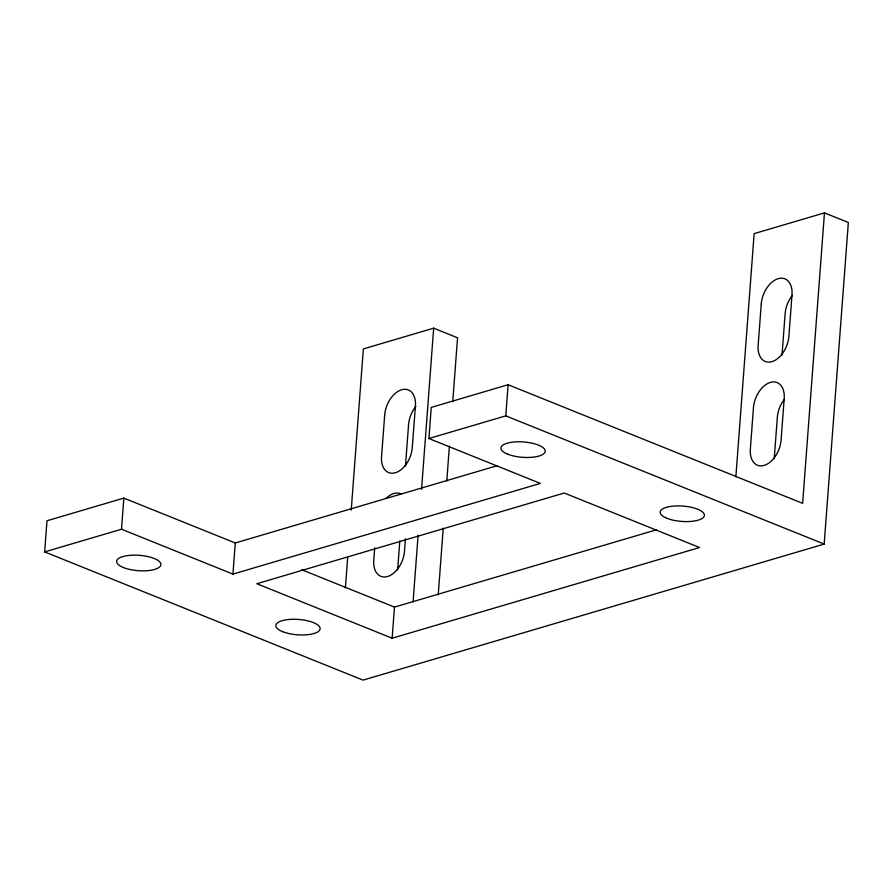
<?xml version="1.0" encoding="UTF-8"?>
<svg xmlns="http://www.w3.org/2000/svg" width="893" height="893" viewBox="0 0 893 893"><rect width="100%" height="100%" fill="white"/><g stroke="black" fill="none" stroke-linecap="round" stroke-linejoin="round"><path stroke-width="1.34" d="M735.865 476.84L754.15 233.62L824.473 212.88L848.35 222.491L824.172 544.083L363.049 680.12L44.65 551.896L46.994 520.775L123.848 498.104L235.283 542.977L497.256 465.688M44.65 551.896L121.504 529.225L123.848 498.104M121.504 529.225L232.939 574.099L235.283 542.977M345.379 587.962L347.678 557.388M351.228 510.137L363.351 348.917L433.674 328.166L457.551 337.788L452.74 401.716M374.692 547.833L373.754 560.291A22.18 14.054 -68.1 0 0 387.573 576.498A22.18 14.054 -68.1 0 0 404.496 551.215L405.433 538.769M392.139 638.216L699.554 547.521L564.242 493.025L256.827 583.721L392.139 638.216L394.483 607.095L656.455 529.806M397.642 569.901L399.818 540.857M405.444 466.168L408.559 424.666A22.18 14.054 -68.1 0 1 415.814 406.438M413.079 601.96L418.103 535.253M421.552 489.386L433.674 328.166M232.939 574.099L540.354 483.403L428.919 438.53L431.252 407.409L508.106 384.738L802.628 503.339L824.473 212.88M438.217 594.905L443.229 528.187M446.79 480.936L449.402 446.187M428.919 438.53L505.773 415.859L508.106 384.738M774.22 458.801L777.345 417.31A22.18 14.054 -68.1 0 1 784.59 399.071M782.022 355.068L785.137 313.566A22.18 14.054 -68.1 0 1 792.392 295.337M505.773 415.859L824.172 544.083M301.689 569.723L394.483 607.095M385.91 498.551A22.18 14.054 -68.1 0 1 401.281 494.019M384.682 415.055L381.557 456.546A22.18 14.054 -68.1 0 0 395.365 472.754A22.18 14.054 -68.1 0 0 412.298 447.482L415.424 405.98A22.18 14.054 -68.1 0 0 401.604 389.772A22.18 14.054 -68.1 0 0 384.682 415.055M753.458 407.688L750.343 449.179A22.18 14.054 -68.1 0 0 764.151 465.398A22.18 14.054 -68.1 0 0 781.085 440.115L784.199 398.624A22.18 14.054 -68.1 0 0 770.391 382.405A22.18 14.054 -68.1 0 0 753.458 407.688M761.26 303.955L758.146 345.446A22.18 14.054 -68.1 0 0 771.954 361.654A22.18 14.054 -68.1 0 0 788.887 336.371L792.002 294.88A22.18 14.054 -68.1 0 0 778.194 278.672A22.18 14.054 -68.1 0 0 761.26 303.955M507.693 454.169A22.18 7.691 4.3 0 0 544.54 452.918A22.18 7.691 4.3 0 0 516.958 441.812A22.18 7.691 4.3 0 0 507.693 454.169M666.892 518.275A22.18 7.691 4.3 0 0 703.74 517.036A22.18 7.691 4.3 0 0 676.157 505.929A22.18 7.691 4.3 0 0 666.892 518.275M123.424 567.535A22.18 7.691 4.3 0 0 160.271 566.285A22.18 7.691 4.3 0 0 132.7 555.178A22.18 7.691 4.3 0 0 123.424 567.535M282.623 631.652A22.18 7.691 4.3 0 0 319.471 630.402A22.18 7.691 4.3 0 0 291.899 619.295A22.18 7.691 4.3 0 0 282.623 631.652"/></g></svg>
